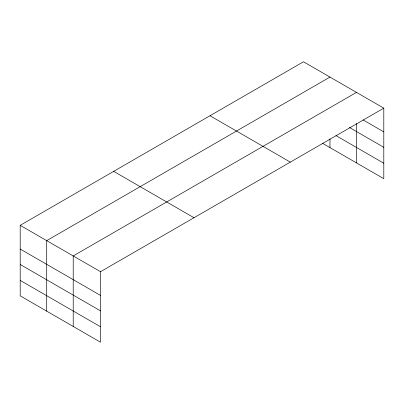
<?xml version="1.0" encoding="UTF-8"?>
<svg xmlns="http://www.w3.org/2000/svg" width="404" height="404" viewBox="0 0 404 404"><rect width="100%" height="100%" fill="white"/><g stroke="black" fill="none" stroke-linecap="round" stroke-linejoin="round"><path stroke-width="0.61" d="M383.8 108.156L303.475 61.777L20.2 225.326L20.2 295.844L100.525 342.223L100.525 271.7L383.8 108.156L383.8 178.674L322.407 143.228M356.49 123.523L356.49 162.908M329.982 77.083L46.707 240.627L46.707 311.151M356.49 92.385L73.215 255.934L73.215 326.452M363.044 119.892L383.8 131.876M349.455 127.492L383.8 147.319M335.931 135.598L383.8 163.231M209.994 115.751L290.319 162.125M113.681 171.357L194.006 217.731M20.2 225.326L100.525 271.7M20.2 249.046L100.525 295.425M20.2 264.489L100.525 310.868M20.2 280.401L100.525 326.78M329.982 138.956L329.982 147.601"/></g></svg>
